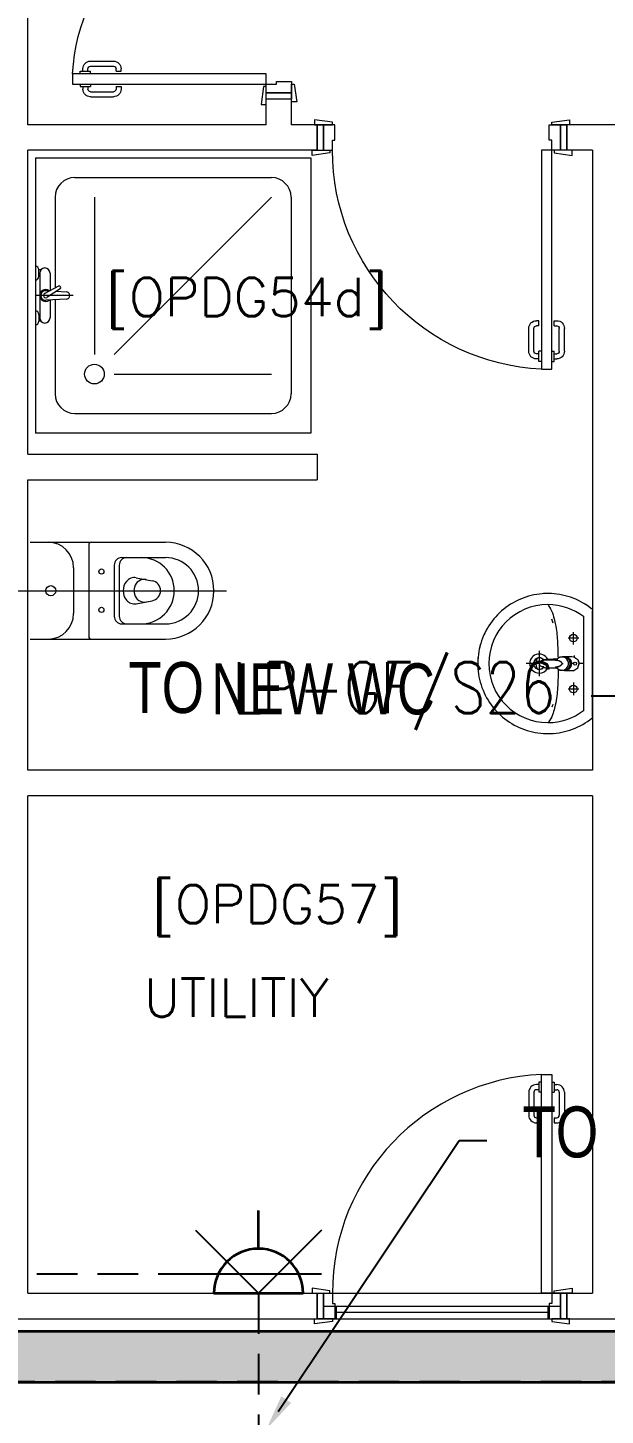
# Model space of a CAD drawing. Header units: inches. Extents: x -12418 to 57169, y -29325 to 19878.
# Drawn here: x 15618 to 17883, y -1326 to 4120 of the extents above; entities that cross this region are included whole.
import ezdxf
from ezdxf import colors
from ezdxf.entities.mleader import LeaderData, LeaderLine
from ezdxf.enums import TextEntityAlignment as Align
from ezdxf.math import Vec2, Vec3

# ---------------------------------------------------------------- set-up
doc = ezdxf.new("R2010")
doc.units = ezdxf.units.IN
doc.header["$LTSCALE"] = 25
doc.header["$MEASUREMENT"] = 0
doc.linetypes.add('DASHDOT', pattern=[25.4, 12.7, -6.35, 0, -6.35])
doc.linetypes.add('HIDDEN', pattern=[9.525, 6.35, -3.175])
doc.layers.get('0').update_dxf_attribs({"color": 8})
doc.layers.get('Defpoints').update_dxf_attribs({"color": 8})
for name, color, linetype, lineweight in [('00-Ground Floor$0$72_EGR_BASE_TEXT', 252, 'Continuous', 5), ('00-Ground Floor$0$Aluminum', 251, 'Continuous', 5), ('00-Ground Floor$0$LOADING', 253, 'Continuous', 5), ('00-Ground Floor$0$P-SANR-FIXT', 6, 'Continuous', 18), ('00-Ground Floor$0$P-SANR-FIXT-1', 6, 'Continuous', 13), ('00-Ground Floor$0$SANIT', 250, 'Continuous', 5), ('00-Ground Floor$0$Walls', 251, 'Continuous', 5), ('00-Ground Floor$0$Wooden Joinery', 251, 'Continuous', 5), ('E-LITE-CIRC @ 100', 6, 'Continuous', 25), ('E-LITE-CLNG-CNDT', 6, 'DASHDOT', 35), ('E-LITE-EXIT-NUMB', 6, 'Continuous', 25), ('E-POWR-FLOR-CNDT', 6, 'HIDDEN', 25), ('E-POWR-WALL @ 100', 4, 'Continuous', 35), ('T-CABL-TRAY', 251, 'Continuous', 35)]:
    doc.layers.add(name, color=color, linetype=linetype, lineweight=lineweight)
doc.styles.add('00-Ground Floor$0$SIMPLEX', font='SIMPLEX.shx', dxfattribs={"height": 150})
doc.styles.add('00-Ground Floor$0$X3G_ENTITY_2587F5', font='swisscl.ttf', dxfattribs={"height": 200})
doc.styles.add('DC_Simplex', font='SIMPLEX.shx', dxfattribs={"width": 0.7})

# ---------------------------------------------------------------- blocks, each defined once
blk = doc.blocks.new('00-Ground Floor$0$A$C72370EFE')
at = {"layer": '00-Ground Floor$0$Wooden Joinery'}
for p, q in [((-0.01, -0.04), (-0.02, -0.04)), ((-0.01, -0.03), (-0.01, -0.07)), ((0, -0.03), (-0.01, -0.03)), ((0.04, -0.03), (0.05, -0.03)), ((0.05, -0.03), (0.05, -0.07)), ((0.05, -0.04), (0.06, -0.04)), ((-0.05, -0.07), (-0.05, -0.16)), ((-0.03, -0.07), (-0.03, -0.16)), ((-0.01, -0.06), (-0.02, -0.06)), ((0, -0.07), (-0.01, -0.07)), ((0.04, -0.07), (0.05, -0.07)), ((0.05, -0.06), (0.06, -0.06)), ((0.07, -0.07), (0.07, -0.16)), ((0.09, -0.07), (0.09, -0.16)), ((-0.01, -0.17), (-0.02, -0.17)), ((-0.01, -0.19), (-0.02, -0.19)), ((-0.01, -0.17), (-0.01, -0.19)), ((0.05, -0.17), (0.06, -0.17)), ((0.05, -0.17), (0.05, -0.19)), ((0.05, -0.19), (0.06, -0.19))]:
    blk.add_line(p, q, dxfattribs=at)
for centre, radius, start, end in [((-0.02, -0.07), 0.03, 90, 180), ((0.06, -0.07), 0.03, 0, 90), ((-0.02, -0.07), 0.01, 90, 180), ((0.06, -0.07), 0.01, 0, 90), ((-0.02, -0.16), 0.03, 180, 270), ((-0.02, -0.16), 0.01, 180, 270), ((0.06, -0.16), 0.01, 270, 0), ((0.06, -0.16), 0.03, 270, 0)]:
    blk.add_arc(centre, radius, start, end, dxfattribs=at)
blk = doc.blocks.new('00-Ground Floor$0$A$C5DAD61B4')
at = {"layer": '00-Ground Floor$0$Wooden Joinery'}
for points in [[(80, 959.1), (80, 969.1), (10, 979.1), (10, 959.1)], [(940, 959.1), (940, 969.1), (1010, 979.1), (1010, 959.1)], [(70, 859.1), (70, 849.1), (0, 839.1), (0, 859.1)], [(120, 859.1), (120, 0), (80, 0), (80, 859.1)], [(950, 859.1), (950, 849.1), (1020, 839.1), (1020, 859.1)]]:
    blk.add_lwpolyline(points, close=True, dxfattribs=at)
for points in [[(45, 859.1), (45, 959.1), (20, 959.1), (20, 859.1), (45, 859.1)], [(45, 859.1), (80, 859.1), (80, 899.1), (90, 899.1), (90, 959.1), (45, 959.1), (45, 859.1)], [(975, 859.1), (940, 859.1), (940, 899.1), (930, 899.1), (930, 959.1), (975, 959.1), (975, 859.1)], [(975, 859.1), (975, 959.1), (1000, 959.1), (1000, 859.1), (975, 859.1)]]:
    blk.add_lwpolyline(points, dxfattribs=at)
blk.add_arc((80, 859.1), 860, 272.666, 0, dxfattribs=at)
at = {"layer": '00-Ground Floor$0$Wooden Joinery', "xscale": 999.9999999998854, "yscale": 999.9999999998854, "zscale": 999.9999999998854, "rotation": 180}
blk.add_blockref('00-Ground Floor$0$A$C72370EFE', (120, 0), dxfattribs=at)
blk = doc.blocks.new('00-Ground Floor$0$A$C5FCA3E6B')
at = {"layer": '00-Ground Floor$0$Wooden Joinery'}
for points in [[(80, 858.9), (80, 868.9), (10, 878.9), (10, 858.9)], [(840, 858.9), (840, 868.9), (910, 878.9), (910, 858.9)], [(70, 758.9), (70, 748.9), (0, 738.9), (0, 758.9)], [(120, 758.9), (120, 0), (80, 0), (80, 758.9)], [(850, 758.9), (850, 748.9), (920, 738.9), (920, 758.9)]]:
    blk.add_lwpolyline(points, close=True, dxfattribs=at)
for points in [[(45, 758.9), (45, 858.9), (20, 858.9), (20, 758.9), (45, 758.9)], [(45, 758.9), (80, 758.9), (80, 798.9), (90, 798.9), (90, 858.9), (45, 858.9), (45, 758.9)], [(875, 758.9), (840, 758.9), (840, 798.9), (830, 798.9), (830, 858.9), (875, 858.9), (875, 758.9)], [(875, 758.9), (875, 858.9), (900, 858.9), (900, 758.9), (875, 758.9)]]:
    blk.add_lwpolyline(points, dxfattribs=at)
blk.add_arc((80, 758.9), 760, 273.0171, 0, dxfattribs=at)
at = {"layer": '00-Ground Floor$0$Wooden Joinery', "xscale": 999.9999999998854, "yscale": 999.9999999998854, "zscale": 999.9999999998854, "rotation": 180}
blk.add_blockref('00-Ground Floor$0$A$C72370EFE', (120, 0), dxfattribs=at)
blk = doc.blocks.new('00-Ground Floor$0$A$C76ae8329')
at = {"layer": '00-Ground Floor$0$Aluminum'}
for p, q in [((202.1, 404.6), (1182.1, 404.6)), ((227.1, 404.6), (227.1, 304.6)), ((1157.1, 404.6), (1157.1, 304.6)), ((227.1, 354.6), (1157.1, 354.6)), ((277.1, 354.6), (277.1, 304.6)), ((1107.1, 329.6), (277.1, 329.6)), ((1107.1, 354.6), (1107.1, 304.6)), ((202.1, 304.6), (1182.1, 304.6))]:
    blk.add_line(p, q, dxfattribs=at)
at = {"layer": '00-Ground Floor$0$Walls'}
for p, q in [((202.1, 304.6), (202.1, 404.6)), ((202.1, 304.6), (202.1, 404.6)), ((202.1, 404.6), (202.1, 304.6)), ((1182.1, 304.6), (1182.1, 404.6)), ((1182.1, 304.6), (1182.1, 404.6)), ((1182.1, 404.6), (1182.1, 304.6))]:
    blk.add_line(p, q, dxfattribs=at)
blk = doc.blocks.new('00-Ground Floor$0$FP_138-161_A_00_GFL_-0_080_Einreichung_Grundrisse_100')
at = {"layer": '00-Ground Floor$0$P-SANR-FIXT'}
blk.add_line((-0.0044, -0.0019), (-0.0045, -0.0021), dxfattribs=at)
at = {"layer": '00-Ground Floor$0$P-SANR-FIXT', "flags": 128}
blk.add_lwpolyline([(-0.0057, -0.0037), (-0.0058, -0.0039), (-0.006, -0.004)], dxfattribs=at)
blk = doc.blocks.new('00-Ground Floor$0$FP_139-161_A_00_GFL_-0_080_Einreichung_Grundrisse_100')
at = {"layer": '00-Ground Floor$0$P-SANR-FIXT'}
blk.add_line((0.0045, -0.0022), (0.0044, -0.002), dxfattribs=at)
at = {"layer": '00-Ground Floor$0$P-SANR-FIXT', "flags": 128}
blk.add_lwpolyline([(0.006, -0.004), (0.0059, -0.0039), (0.0057, -0.0038)], dxfattribs=at)
blk = doc.blocks.new('00-Ground Floor$0$IS_Ceraplus_B8204_BIM_BG _1_ - B8204AA - CERAPLUS single lever basin mixer with pop-up waste-V137-161_A_00_GFL_-0_080_Einreichung_Grundrisse_100')
at = {"layer": '00-Ground Floor$0$P-SANR-FIXT-1'}
h = blk.add_hatch(dxfattribs=at)
h.set_pattern_fill('FP_26', color=256, style=0, pattern_type=2)
h.set_pattern_definition([(225, (0.009, 0), (0.010607, -0.010607), []), (315, (0.009, 0), (0.010607, 0.010607), [])])
h.paths.add_polyline_path([(0.0056, -0.002), (0.0058, -0.0024), (0.0058, -0.0021)])
h.paths.add_polyline_path([(0.007, -0.0039), (0.0088, -0.0045), (0.0084, -0.0043)])
at = {"layer": '00-Ground Floor$0$LOADING'}
for p, q in [((-0.028, 0), (-0.028, -0.0281)), ((-0.0274, -0.0337), (-0.0271, -0.0392)), ((-0.0262, -0.0282), (-0.0263, -0.0287)), ((-0.0137, -0.0512), (-0.0129, -0.0517)), ((0.0124, -0.052), (0.0133, -0.0515)), ((0.0185, -0.0618), (0.019, -0.0539)), ((0.019, -0.0539), (0.0188, -0.0561)), ((0.0263, -0.0287), (0.0262, -0.0282)), ((0.0262, -0.0293), (0.0263, -0.0287)), ((0.0271, -0.0392), (0.0274, -0.0337)), ((0.028, -0.0281), (0.028, 0)), ((0.014, -0.0647), (0.0133, -0.1077))]:
    blk.add_line(p, q, dxfattribs=at)
at = {"layer": '00-Ground Floor$0$LOADING', "flags": 128}
for points in [[(-0.0272, -0.0069), (-0.0266, 0.009), (-0.0165, 0.0236), (0, 0.0291)], [(0.0272, -0.0069), (0.0266, 0.009), (0.0165, 0.0236), (0, 0.0291)], [(-0.0271, -0.0393), (-0.027, -0.0403), (-0.0269, -0.0414), (-0.0267, -0.0424), (-0.0265, -0.0434), (-0.0262, -0.0444), (-0.0259, -0.0454), (-0.0255, -0.0464), (-0.0252, -0.0474), (-0.0247, -0.0484), (-0.0243, -0.0493), (-0.0238, -0.0502), (-0.0232, -0.0511), (-0.0226, -0.052), (-0.022, -0.0529), (-0.0214, -0.0537), (-0.0207, -0.0545), (-0.0199, -0.0553), (-0.0192, -0.0561), (-0.0184, -0.0568), (-0.0176, -0.0575), (-0.0173, -0.0577)], [(-0.0176, -0.0568), (-0.0224, -0.0513), (-0.0254, -0.0448), (-0.0264, -0.0376), (-0.0253, -0.0305), (-0.0222, -0.024), (-0.0172, -0.0186), (-0.0109, -0.0147), (-0.0037, -0.0127), (0.0037, -0.0127), (0.0109, -0.0147), (0.0172, -0.0186), (0.0222, -0.024), (0.0253, -0.0305), (0.0264, -0.0376), (0.0254, -0.0448), (0.0224, -0.0513), (0.0176, -0.0568)], [(-0.019, -0.0539), (-0.0185, -0.0615), (-0.0185, -0.0618)], [(0.0173, -0.0577), (0.0181, -0.057), (0.0189, -0.0563), (0.0197, -0.0556), (0.0204, -0.0548), (0.0211, -0.054), (0.0218, -0.0532), (0.0224, -0.0523), (0.023, -0.0514), (0.0236, -0.0505), (0.0241, -0.0496), (0.0246, -0.0487), (0.025, -0.0477), (0.0254, -0.0467), (0.0258, -0.0458), (0.0261, -0.0448), (0.0264, -0.0437), (0.0266, -0.0427), (0.0268, -0.0417), (0.027, -0.0407), (0.0271, -0.0396), (0.0271, -0.0393)], [(-0.0181, -0.0728), (-0.0177, -0.083), (-0.0172, -0.0938)], [(-0.0162, -0.0579), (-0.0156, -0.058), (-0.0151, -0.0581), (-0.0146, -0.0583), (-0.0142, -0.0586), (-0.0139, -0.0588), (-0.0138, -0.0591)], [(-0.0138, -0.0591), (-0.0139, -0.0612), (-0.014, -0.0633)], [(0.0138, -0.0591), (0.0139, -0.0588), (0.0142, -0.0586), (0.0146, -0.0583), (0.0151, -0.0581), (0.0156, -0.058), (0.0162, -0.0579)], [(0.014, -0.0633), (0.0139, -0.0612), (0.0138, -0.0591)], [(0.0171, -0.0578), (0.0174, -0.0575), (0.0176, -0.0568)], [(0.0172, -0.0938), (0.0177, -0.083), (0.0181, -0.0728)], [(0.0184, -0.0651), (0.0184, -0.0652), (0.0184, -0.0652), (0.0184, -0.0652), (0.0184, -0.0654), (0.0184, -0.0655)], [(-0.0129, -0.1142), (-0.0124, -0.1161), (-0.0118, -0.1179), (-0.0109, -0.1197), (-0.0098, -0.1214), (-0.0084, -0.123), (-0.0067, -0.1244), (-0.0047, -0.1255), (-0.0025, -0.1263), (0, -0.1266)], [(0, -0.1266), (0.0025, -0.1263), (0.0047, -0.1255), (0.0067, -0.1244), (0.0084, -0.123), (0.0098, -0.1214), (0.0109, -0.1197), (0.0118, -0.1179), (0.0124, -0.1161), (0.0129, -0.1142)]]:
    blk.add_lwpolyline(points, dxfattribs=at)
at = {"layer": '00-Ground Floor$0$LOADING'}
for centre, radius, start, end in [((0, 0.0135), 0.00603, 0, 180), ((0, 0.0135), 0.00603, 180, 0), ((-0.009, 0), 0.005, 300, 315), ((0.009, 0), 0.005, 225, 240)]:
    blk.add_arc(centre, radius, start, end, dxfattribs=at)
for centre, major_axis, start_param, end_param in [((0, -0.0281), (-0.028, 0), 4.712389, 6.47291), ((0, -0.0321), (0.0275, 0), 3.141823, 3.202701), ((0, -0.0321), (0.0275, 0), 3.239313, 3.439417), ((0, -0.0281), (0.028, 0), 3.371221, 3.483334), ((0, -0.0287), (0.0267, 0), 1.570796, 3.036556), ((0, -0.0287), (0.0263, 0), 2.625648, 2.791756), ((0, -0.0287), (-0.0263, 0), 4.712389, 5.759587), ((0, -0.0312), (0.0248, 0), 4.111947, 4.191073), ((0, -0.0281), (0.028, 0), 4.202431, 4.259552), ((0, -0.0287), (0.0263, 0), 4.169225, 4.2325), ((0, -0.0281), (0.028, 0), 6.093357, 7.853982), ((0, -0.0287), (0.0267, 0), 0.105099, 1.570796), ((0, -0.0287), (0.0262, 0), 0.523599, 1.570796), ((0, -0.0281), (0.028, 0), 5.172057, 5.222265), ((0, -0.0287), (0.0262, 0), 0.349919, 0.515945), ((0, -0.0287), (0.0267, 0), 6.059374, 6.108652), ((0, -0.0321), (0.0275, 0), 5.985527, 6.185455), ((0, -0.0281), (0.028, 0), 5.94107, 6.05344), ((0, -0.0321), (0.0275, 0), 6.222066, 6.282955)]:
    blk.add_ellipse(centre, major_axis=major_axis, ratio=0.961262, start_param=start_param, end_param=end_param, dxfattribs=at)
for points, knots in [([(-0.0215, -0.0162), (-0.0216, -0.0163), (-0.0219, -0.0167), (-0.0227, -0.0177), (-0.0238, -0.0192), (-0.0249, -0.0211), (-0.0258, -0.0231), (-0.0266, -0.0253), (-0.0273, -0.0282), (-0.0275, -0.0305), (-0.0275, -0.0321)], [0.7859035, 0.7859035, 0.7859035, 0.7859035, 0.7916667, 0.8055556, 0.8333333, 0.8611111, 0.8888889, 0.9166667, 0.9444444, 1, 1, 1, 1]), ([(0.021, -0.0157), (0.0208, -0.0154), (0.0203, -0.0149), (0.0192, -0.0139), (0.0177, -0.0127), (0.0161, -0.0117), (0.0148, -0.0109), (0.0138, -0.0104), (0.0127, -0.0099), (0.0113, -0.0093), (0.0087, -0.0084), (0.0048, -0.0075), (0, -0.0071), (-0.0048, -0.0075), (-0.0087, -0.0084), (-0.0113, -0.0093), (-0.0127, -0.0099), (-0.0138, -0.0104), (-0.0148, -0.0109), (-0.0161, -0.0117), (-0.0177, -0.0127), (-0.0191, -0.0139), (-0.0202, -0.0149), (-0.0208, -0.0154), (-0.021, -0.0157)], [0.2222222, 0.2222222, 0.2222222, 0.2222222, 0.2361111, 0.25, 0.2777778, 0.3055556, 0.3194444, 0.3333333, 0.3472222, 0.3611111, 0.3888889, 0.4444444, 0.5, 0.5555556, 0.6111111, 0.6388889, 0.6527778, 0.6666667, 0.6805556, 0.6944444, 0.7222222, 0.75, 0.7638889, 0.7777778, 0.7777778, 0.7777778, 0.7777778]), ([(-0.0188, -0.0538), (-0.0188, -0.0547), (-0.0186, -0.0582), (-0.0185, -0.0619), (-0.0184, -0.0646)], [0.6724021, 0.6724021, 0.6724021, 0.6724021, 0.75, 1, 1, 1, 1]), ([(0, -0.0378), (-0.0005, -0.038), (-0.0012, -0.0384), (-0.0021, -0.0389), (-0.0028, -0.0393), (-0.0035, -0.0397), (-0.0042, -0.04), (-0.0049, -0.0405), (-0.0055, -0.0409), (-0.0061, -0.0414), (-0.0067, -0.0419), (-0.0072, -0.0424), (-0.0078, -0.0429), (-0.0083, -0.0435), (-0.0088, -0.0441), (-0.0092, -0.0446), (-0.0096, -0.0452), (-0.01, -0.0459), (-0.0103, -0.0466), (-0.0105, -0.0472), (-0.0107, -0.0477), (-0.0108, -0.0481), (-0.0109, -0.0484), (-0.0111, -0.0489), (-0.0114, -0.0497), (-0.0118, -0.0509), (-0.0122, -0.0521), (-0.0124, -0.053), (-0.0126, -0.0537), (-0.0128, -0.0544), (-0.0129, -0.0552), (-0.0131, -0.0559), (-0.0132, -0.0566), (-0.0134, -0.0572), (-0.0136, -0.0581), (-0.0137, -0.0587), (-0.0138, -0.0591)], [0, 0, 0, 0, 0.055556, 0.083333, 0.111111, 0.138889, 0.166667, 0.194444, 0.222222, 0.25, 0.277778, 0.305556, 0.333333, 0.361111, 0.388889, 0.416667, 0.444444, 0.472222, 0.5, 0.527778, 0.541667, 0.555556, 0.569444, 0.583333, 0.611111, 0.666667, 0.722222, 0.75, 0.777778, 0.805556, 0.833333, 0.861111, 0.888889, 0.916667, 0.944444, 1, 1, 1, 1]), ([(0, -0.0357), (-0.0006, -0.0357), (-0.0013, -0.0357), (-0.002, -0.0357), (-0.0022, -0.0357)], [0, 0, 0, 0, 0.1, 0.1298359, 0.1298359, 0.1298359, 0.1298359]), ([(0.0022, -0.0357), (0.002, -0.0357), (0.0013, -0.0357), (0.0006, -0.0357), (0, -0.0357)], [0.8701578, 0.8701578, 0.8701578, 0.8701578, 0.9, 1, 1, 1, 1]), ([(0.0138, -0.0591), (0.0137, -0.0587), (0.0136, -0.0581), (0.0134, -0.0572), (0.0132, -0.0566), (0.0131, -0.0559), (0.0129, -0.0552), (0.0128, -0.0544), (0.0126, -0.0537), (0.0124, -0.053), (0.0122, -0.0521), (0.0118, -0.0509), (0.0114, -0.0497), (0.0111, -0.0489), (0.0109, -0.0484), (0.0108, -0.0481), (0.0107, -0.0477), (0.0105, -0.0472), (0.0103, -0.0466), (0.01, -0.0459), (0.0096, -0.0452), (0.0092, -0.0446), (0.0088, -0.0441), (0.0083, -0.0435), (0.0078, -0.0429), (0.0072, -0.0424), (0.0067, -0.0419), (0.0061, -0.0414), (0.0055, -0.0409), (0.0049, -0.0405), (0.0042, -0.04), (0.0035, -0.0397), (0.0028, -0.0393), (0.0021, -0.0389), (0.0012, -0.0384), (0.0005, -0.038), (0, -0.0378)], [0, 0, 0, 0, 0.055556, 0.083333, 0.111111, 0.138889, 0.166667, 0.194444, 0.222222, 0.25, 0.277778, 0.333333, 0.388889, 0.416667, 0.430556, 0.444444, 0.458333, 0.472222, 0.5, 0.527778, 0.555556, 0.583333, 0.611111, 0.638889, 0.666667, 0.694444, 0.722222, 0.75, 0.777778, 0.805556, 0.833333, 0.861111, 0.888889, 0.916667, 0.944444, 1, 1, 1, 1]), ([(0.0184, -0.0646), (0.0185, -0.0619), (0.0186, -0.0582), (0.0188, -0.0547), (0.0188, -0.0538)], [0, 0, 0, 0, 0.25, 0.3275586, 0.3275586, 0.3275586, 0.3275586]), ([(0.0275, -0.0321), (0.0275, -0.0305), (0.0273, -0.0282), (0.0266, -0.0253), (0.0258, -0.0231), (0.0249, -0.0211), (0.0238, -0.0192), (0.0227, -0.0177), (0.0219, -0.0167), (0.0216, -0.0163), (0.0215, -0.0162)], [0, 0, 0, 0, 0.0555556, 0.0833333, 0.1111111, 0.1388889, 0.1666667, 0.1944444, 0.2083333, 0.2142181, 0.2142181, 0.2142181, 0.2142181]), ([(-0.0162, -0.0579), (-0.0162, -0.0578), (-0.0163, -0.0578), (-0.0165, -0.0577), (-0.0166, -0.0575), (-0.0167, -0.0574), (-0.0169, -0.0573), (-0.017, -0.0572), (-0.0172, -0.0571), (-0.0173, -0.057), (-0.0175, -0.0569), (-0.0176, -0.0568)], [0, 0, 0, 0, 0.1, 0.2, 0.3, 0.4, 0.5, 0.6, 0.7, 0.8, 1, 1, 1, 1]), ([(-0.0148, -0.0587), (-0.015, -0.0586), (-0.0159, -0.0583), (-0.0167, -0.058), (-0.0172, -0.0578)], [0.8, 0.8, 0.8, 0.8, 0.85, 1, 1, 1, 1]), ([(-0.0131, -0.1116), (-0.0132, -0.1115), (-0.0135, -0.1109), (-0.0141, -0.1099), (-0.0147, -0.1086), (-0.0153, -0.1072), (-0.0159, -0.1053), (-0.0167, -0.1021), (-0.0171, -0.0992), (-0.0171, -0.0973)], [0.4856715, 0.4856715, 0.4856715, 0.4856715, 0.5, 0.55, 0.6, 0.65, 0.7, 0.8, 1, 1, 1, 1]), ([(0.0131, -0.1116), (0.0133, -0.1113), (0.0137, -0.1106), (0.0142, -0.1096), (0.0147, -0.1084), (0.0153, -0.1072), (0.0159, -0.1053), (0.0167, -0.1021), (0.0171, -0.0992), (0.0171, -0.0973)], [-0.5143371, -0.5143371, -0.5143371, -0.5143371, -0.475, -0.4375, -0.4, -0.35, -0.3, -0.2, 0, 0, 0, 0]), ([(0.0141, -0.0613), (0.0141, -0.0611), (0.0143, -0.0608), (0.0145, -0.0604), (0.0148, -0.06), (0.0151, -0.0596), (0.0153, -0.0594), (0.0155, -0.0592), (0.0156, -0.059), (0.0158, -0.0588), (0.016, -0.0587), (0.0163, -0.0585), (0.0165, -0.0583), (0.0166, -0.0582)], [0.3333333, 0.3333333, 0.3333333, 0.3333333, 0.4166667, 0.5, 0.5833333, 0.6666667, 0.7083333, 0.75, 0.7916667, 0.8333333, 0.875, 0.9166667, 1, 1, 1, 1]), ([(0.0176, -0.0568), (0.0175, -0.0569), (0.0173, -0.057), (0.0172, -0.0571), (0.017, -0.0572), (0.0169, -0.0573), (0.0167, -0.0574), (0.0166, -0.0575), (0.0165, -0.0577), (0.0163, -0.0578), (0.0162, -0.0578), (0.0162, -0.0579)], [0, 0, 0, 0, 0.2, 0.3, 0.4, 0.5, 0.6, 0.7, 0.8, 0.9, 1, 1, 1, 1]), ([(-0.0132, -0.1091), (-0.0132, -0.1096), (-0.0132, -0.1103), (-0.0132, -0.1111), (-0.0132, -0.1115), (-0.0132, -0.1118), (-0.0131, -0.1122), (-0.0131, -0.1125), (-0.0131, -0.1128), (-0.0131, -0.1131), (-0.013, -0.1134), (-0.013, -0.1138), (-0.0129, -0.1141), (-0.0129, -0.1142)], [0.2, 0.2, 0.2, 0.2, 0.4, 0.5, 0.55, 0.6, 0.65, 0.7, 0.75, 0.8, 0.85, 0.9, 1, 1, 1, 1]), ([(0.0129, -0.1142), (0.0129, -0.1141), (0.013, -0.1138), (0.013, -0.1134), (0.0131, -0.1131), (0.0131, -0.1128), (0.0131, -0.1125), (0.0131, -0.1122), (0.0132, -0.1118), (0.0132, -0.1115), (0.0132, -0.1111), (0.0132, -0.1103), (0.0132, -0.1096), (0.0132, -0.1091)], [0, 0, 0, 0, 0.1, 0.15, 0.2, 0.25, 0.3, 0.35, 0.4, 0.45, 0.5, 0.6, 0.8, 0.8, 0.8, 0.8])]:
    blk.add_open_spline(points, degree=3, knots=knots, dxfattribs=at)
for points in [[(-0.0184, -0.0646), (-0.0183, -0.0659), (-0.0182, -0.0684), (-0.0181, -0.0709), (-0.0181, -0.0721)], [(-0.0172, -0.0578), (-0.0171, -0.0578), (-0.0169, -0.058), (-0.0167, -0.0581), (-0.0166, -0.0582)], [(-0.0172, -0.0938), (-0.0172, -0.0944), (-0.0172, -0.0956), (-0.0171, -0.0967), (-0.0171, -0.0973)], [(-0.0162, -0.0579), (-0.0162, -0.0579), (-0.0164, -0.0581), (-0.0165, -0.0582), (-0.0166, -0.0583), (-0.0166, -0.0582), (-0.0166, -0.0582)], [(-0.0166, -0.0582), (-0.0163, -0.0585), (-0.0156, -0.059), (-0.0148, -0.0599), (-0.0142, -0.0609), (-0.0139, -0.0617), (-0.0138, -0.0621)], [(-0.014, -0.0633), (-0.014, -0.0633), (-0.014, -0.0633), (-0.014, -0.0633)], [(-0.014, -0.0646), (-0.014, -0.0644), (-0.014, -0.064), (-0.014, -0.0635), (-0.014, -0.0633)], [(0.014, -0.0633), (0.014, -0.0633), (0.014, -0.0633), (0.014, -0.0633)], [(0.014, -0.0633), (0.014, -0.0635), (0.014, -0.064), (0.014, -0.0644), (0.014, -0.0647)], [(0.0172, -0.0578), (0.0168, -0.0579), (0.0158, -0.0583), (0.0147, -0.0587), (0.0141, -0.059)], [(0.0166, -0.0582), (0.0166, -0.0582), (0.0166, -0.0583), (0.0165, -0.0582), (0.0164, -0.0581), (0.0162, -0.0579), (0.0162, -0.0579)], [(0.0166, -0.0582), (0.0167, -0.0582), (0.0168, -0.0581), (0.0169, -0.058), (0.0169, -0.058)], [(0.0169, -0.058), (0.017, -0.0579), (0.0171, -0.0579), (0.0171, -0.0578)], [(0.0171, -0.0973), (0.0171, -0.0967), (0.0172, -0.0956), (0.0172, -0.0944), (0.0172, -0.0938)], [(0.0181, -0.0721), (0.0181, -0.0709), (0.0182, -0.0684), (0.0183, -0.0659), (0.0184, -0.0646)]]:
    blk.add_open_spline(points, degree=3, dxfattribs=at)
for name in ['00-Ground Floor$0$FP_138-161_A_00_GFL_-0_080_Einreichung_Grundrisse_100', '00-Ground Floor$0$FP_139-161_A_00_GFL_-0_080_Einreichung_Grundrisse_100']:
    blk.add_blockref(name, (0, 0), dxfattribs=at)
blk = doc.blocks.new('00-Ground Floor')
at = {"layer": '00-Ground Floor$0$LOADING'}
for p, q in [((17671.7, 1800.6, 0), (17677.2, 1784.1, 0)), ((17797.8, 1809.9, 0), (17797.8, 1438.8, 0)), ((17832.9, 1416.9, 0), (17832.9, 1831.8, 0)), ((17757.9, 1698.7, 0), (17757.9, 1747.7, 0)), ((17779.9, 1724.3, 0), (17738.2, 1724.3, 0)), ((17624, 1674.3, 0), (17624, 1574.3, 0)), ((17762.9, 1650.2, 0), (17762.9, 1655.8, 0)), ((17624.7, 1624.3, 0), (17573.1, 1624.3, 0)), ((17750.1, 1624.3, 0), (17747.9, 1624.3, 0)), ((17758.9, 1624.3, 0), (17753.4, 1624.3, 0)), ((17762.9, 1598.3, 0), (17762.9, 1599.5, 0)), ((17773.5, 1624.3, 0), (17770.7, 1624.3, 0)), ((17797.8, 1624.3, 0), (17780.3, 1624.3, 0)), ((17757.9, 1549.9, 0), (17757.9, 1500.9, 0)), ((17779.9, 1524.3, 0), (17738.2, 1524.3, 0)), ((17677, 1463.9, 0), (17673.6, 1453.6, 0))]:
    blk.add_line(p, q, dxfattribs=at)
at = {"layer": '00-Ground Floor$0$LOADING', "elevation": 0, "flags": 128}
for points in [[(17657.9, 1899.3), (17646.9, 1899.1), (17636, 1898.4), (17625, 1897.3), (17614.1, 1895.8), (17603.3, 1893.8), (17592.6, 1891.4), (17581.9, 1888.6), (17571.4, 1885.4), (17561.1, 1881.7), (17550.8, 1877.6), (17540.8, 1873.1), (17530.9, 1868.2), (17521.3, 1863), (17511.9, 1857.3), (17502.7, 1851.3), (17493.7, 1844.9), (17485, 1838.1), (17476.6, 1831.1), (17468.5, 1823.6), (17460.7, 1815.9), (17453.2, 1807.9), (17446, 1799.5), (17439.1, 1790.9), (17432.7, 1782), (17426.5, 1772.9), (17420.8, 1763.5), (17415.4, 1753.9), (17410.4, 1744.1), (17405.8, 1734.1), (17401.6, 1724), (17397.8, 1713.6), (17394.5, 1703.2), (17391.5, 1692.6), (17389, 1681.9), (17386.9, 1671.1), (17385.3, 1660.2), (17384.1, 1649.2), (17383.3, 1638.3), (17382.9, 1627.3), (17383, 1616.3), (17383.6, 1605.3), (17384.6, 1594.3), (17386, 1583.4), (17387.8, 1572.6), (17390.1, 1561.8), (17392.8, 1551.2), (17396, 1540.6), (17399.5, 1530.2), (17403.5, 1520), (17407.9, 1509.9), (17412.6, 1500), (17417.8, 1490.3), (17423.4, 1480.8), (17429.3, 1471.5), (17435.6, 1462.5), (17442.2, 1453.7), (17449.2, 1445.2), (17456.6, 1437), (17464.2, 1429.1), (17472.2, 1421.5), (17480.4, 1414.3), (17489, 1407.3), (17497.8, 1400.8), (17506.9, 1394.5), (17516.2, 1388.7), (17525.7, 1383.2), (17535.5, 1378.1), (17545.4, 1373.4), (17555.5, 1369.1), (17565.8, 1365.2), (17576.2, 1361.7), (17586.8, 1358.7), (17597.5, 1356), (17608.3, 1353.8), (17619.1, 1352.1), (17630, 1350.7), (17641, 1349.8), (17652, 1349.4), (17657.9, 1349.3)], [(17832.9, 1836.4), (17824.3, 1843.3), (17815.4, 1849.8), (17806.3, 1855.9), (17796.9, 1861.6), (17787.3, 1867), (17777.5, 1872), (17767.5, 1876.5), (17757.3, 1880.7), (17747, 1884.5), (17736.5, 1887.8), (17725.9, 1890.8), (17715.2, 1893.3), (17704.4, 1895.4), (17693.5, 1897), (17682.6, 1898.2), (17671.6, 1899), (17660.6, 1899.3), (17657.9, 1899.3)], [(17657.9, 1349.3), (17668.9, 1349.5), (17679.9, 1350.2), (17690.8, 1351.3), (17701.7, 1352.8), (17712.6, 1354.8), (17723.3, 1357.2), (17733.9, 1360), (17744.4, 1363.3), (17754.8, 1366.9), (17765, 1371), (17775.1, 1375.5), (17784.9, 1380.4), (17794.6, 1385.7), (17804, 1391.3), (17813.2, 1397.3), (17822.2, 1403.7), (17830.8, 1410.5), (17832.9, 1412.2)]]:
    blk.add_lwpolyline(points, dxfattribs=at)
at = {"layer": '00-Ground Floor$0$LOADING'}
for centre in [(17757.9, 1724.3, 0), (17757.9, 1524.3, 0)]:
    blk.add_circle(centre, 15, dxfattribs=at)
for centre, radius, start, end in [((17657.9, 1624.3, 0), 231.5, 90, 270), ((17657.9, 1624.3, 0), 275, 90, 93.6225), ((17657.9, 1624.3, 0), 231.5, 52.8209, 90), ((17657.9, 1624.3, 0), 275, 55.9324, 60.3591), ((17657.9, 1624.3, 0), 275, 150, 155.6589), ((17657.9, 1624.3, 0), 275, 162, 167.5535), ((17657.9, 1624.3, 0), 275, 174, 186), ((17624, 1624.3, 0), 37.5, 27.1305, 270), ((17624, 1624.3, 0), 22.5, 39.5025, 270), ((17657.9, 1624.3, 0), 47, 153.4433, 206.5567), ((17624, 1624.3, 0), 22.5, 107.0466, 111.508), ((17624, 1624.3, 0), 22.5, 90, 103.3417), ((17624, 1624.3, 0), 22.5, 66.725, 72.0134), ((17624, 1624.3, 0), 22.5, 48.0808, 53.3939), ((17762.9, 1624.3, 0), 17.5, 324.0899, 35.9101), ((17624, 1624.3, 0), 22.5, 248.492, 252.9534), ((17624, 1624.3, 0), 22.5, 256.6583, 270), ((17624, 1624.3, 0), 22.5, 270, 321.4286), ((17624, 1624.3, 0), 37.5, 270, 331.4146), ((17624, 1624.3, 0), 22.5, 287.9887, 293.276), ((17624, 1624.3, 0), 22.5, 306.616, 311.9265), ((17762.9, 1624.3, 0), 17.5, 161.9463, 168.2346), ((17762.9, 1624.3, 0), 17.5, 338.869, 353.8798), ((17657.9, 1624.3, 0), 275, 192.9241, 198), ((17657.9, 1624.3, 0), 275, 217.6689, 222), ((17657.9, 1624.3, 0), 231.5, 270, 307.1791)]:
    blk.add_arc(centre, radius, start, end, dxfattribs=at)
for points, knots in [([(17658.8, 1853.7, 0), (17673.9, 1834.6, 0), (17691.8, 1767.4, 0), (17694.2, 1732.7, 0), (17697.2, 1674, 0), (17697.8, 1644.9, 0)], [0.0392191, 0.0392191, 0.0392191, 0.0392191, 0.1715289, 0.4228457, 0.6475389, 0.6475389, 0.6475389, 0.6475389]), ([(17641.6, 1638.4, 0), (17639.8, 1640.6, 0), (17634.6, 1645, 0), (17627.9, 1646.8, 0), (17624, 1646.8, 0)], [0.7144203, 0.7144203, 0.7144203, 0.7144203, 0.8333333, 1, 1, 1, 1]), ([(17624, 1601.8, 0), (17626.6, 1601.8, 0), (17631.9, 1602.7, 0), (17637.8, 1606.1, 0), (17640.6, 1609.1, 0), (17641.6, 1610.3, 0)], [0, 0, 0, 0, 0.1111111, 0.2222222, 0.285568, 0.285568, 0.285568, 0.285568]), ([(17698.2, 1603.4, 0), (17698.1, 1573.1, 0), (17695.8, 1513, 0), (17690.7, 1472.9, 0), (17674.4, 1412.8, 0), (17660, 1395.1, 0)], [0.7533082, 0.7533082, 0.7533082, 0.7533082, 0.9865548, 1.235629, 1.3638988, 1.3638988, 1.3638988, 1.3638988]), ([(17780, 1628, 0), (17779.8, 1628.9, 0), (17779.3, 1630.7, 0), (17778.4, 1632.5, 0), (17777.9, 1633.4, 0)], [0.5653198, 0.5653198, 0.5653198, 0.5653198, 0.6111111, 0.6666667, 0.6666667, 0.6666667, 0.6666667]), ([(17777.9, 1615.3, 0), (17778.2, 1615.7, 0), (17778.7, 1616.6, 0), (17779.4, 1618.4, 0), (17779.8, 1619.7, 0), (17780, 1620.6, 0)], [0.3333333, 0.3333333, 0.3333333, 0.3333333, 0.3611111, 0.3888889, 0.4346482, 0.4346482, 0.4346482, 0.4346482])]:
    blk.add_open_spline(points, degree=3, knots=knots, dxfattribs=at)
for points in [[(17797.8, 1809.5, 0), (17797.8, 1809.6, 0), (17797.8, 1809.7, 0), (17797.8, 1809.9, 0)], [(17624, 1646.8, 0), (17622.6, 1646.8, 0), (17619.9, 1646.6, 0), (17617.2, 1645.8, 0), (17615.9, 1645.3, 0)], [(17615.9, 1603.3, 0), (17617.2, 1602.8, 0), (17619.9, 1602.1, 0), (17622.6, 1601.8, 0), (17624, 1601.8, 0)], [(17780.4, 1625.2, 0), (17780.4, 1625.6, 0), (17780.3, 1626.1, 0), (17780.3, 1626.5, 0)], [(17780.3, 1622.1, 0), (17780.3, 1622.6, 0), (17780.4, 1623, 0), (17780.4, 1623.5, 0)], [(17797.8, 1438.8, 0), (17797.8, 1438.9, 0), (17797.8, 1439, 0), (17797.8, 1439.1, 0)]]:
    blk.add_open_spline(points, degree=3, dxfattribs=at)
at = {"layer": '00-Ground Floor$0$SANIT'}
for p, q in [((15647.9, 3609.1, 0), (15647.9, 2529.1, 0)), ((15647.9, 3609.1, 0), (16727.9, 3609.1, 0)), ((16727.9, 3609.1, 0), (16727.9, 2529.1, 0)), ((15802.2, 3532, 0), (16573.6, 3532, 0)), ((15725.1, 3454.8, 0), (15725.1, 3099, 0)), ((15879.4, 3454.8, 0), (15879.4, 2837.7, 0)), ((15956.5, 2837.7, 0), (16573.6, 3454.8, 0)), ((16650.8, 3454.8, 0), (16650.8, 2683.4, 0)), ((15661.4, 3143.4, 0), (15661.4, 3170.4, 0)), ((15670, 3170.4, 0), (15661.4, 3170.4, 0)), ((15664.8, 3143.4, 0), (15661.4, 3143.4, 0)), ((15664.8, 3156.9, 0), (15664.8, 2981.4, 0)), ((15738, 3105.9, 0), (15684.5, 3077.4, 0)), ((15705.3, 3156.9, 0), (15705.3, 3088.4, 0)), ((15796.4, 3069.1, 0), (15647.9, 3069.1, 0)), ((15702.9, 3087.2, 0), (15690.6, 3087.9, 0)), ((15768.8, 3055, 0), (15690.6, 3050.4, 0)), ((15744.5, 3095.1, 0), (15693.1, 3061.3, 0)), ((15705.3, 3051.2, 0), (15705.3, 2981.4, 0)), ((15725.1, 3052.4, 0), (15725.1, 2683.4, 0)), ((15730, 3085.6, 0), (15768.8, 3083.3, 0)), ((15661.4, 2994.9, 0), (15661.4, 2967.9, 0)), ((15664.8, 2994.9, 0), (15661.4, 2994.9, 0)), ((15670, 2967.9, 0), (15661.4, 2967.9, 0)), ((15956.5, 2760.6, 0), (16573.6, 2760.6, 0)), ((15802.2, 2606.3, 0), (16573.6, 2606.3, 0)), ((16727.9, 2529.1, 0), (15647.9, 2529.1, 0)), ((15627.9, 2100.3, 0), (16157.9, 2100.3, 0)), ((15856.9, 2090.3, 0), (15856.9, 1730.3, 0)), ((15986.9, 2040.3, 0), (16157.9, 2040.3, 0)), ((15797.9, 2000.3, 0), (15797.9, 1820.3, 0)), ((15956.9, 2010.3, 0), (15956.9, 1810.3, 0)), ((15976.9, 2010.3, 0), (15976.9, 1810.3, 0)), ((16043.5, 1961.3, 0), (16106, 1949.6, 0)), ((15567.9, 1910.3, 0), (16397.9, 1910.3, 0)), ((16043.5, 1859.3, 0), (16106, 1871, 0)), ((15986.9, 1780.3, 0), (16157.9, 1780.3, 0)), ((15627.9, 1720.3, 0), (16157.9, 1720.3, 0))]:
    blk.add_line(p, q, dxfattribs=at)
for centre, radius in [((15879.4, 2760.6, 0), 38.6), ((15906.9, 1985.6, 0), 10), ((15707.9, 1910.3, 0), 20), ((15906.9, 1835.1, 0), 10)]:
    blk.add_circle(centre, radius, dxfattribs=at)
for centre, radius, start, end in [((15802.2, 3454.8, 0), 77.1, 90, 180), ((16573.6, 3454.8, 0), 77.1, 0, 90), ((15647.9, 3170.4, 0), 13.5, 0, 90), ((15685.1, 3156.9, 0), 20.3, 0, 180), ((15647.9, 3143.4, 0), 13.5, 270, 0), ((15741.3, 3100.5, 0), 6.3, 300.6852, 120.6852), ((15688.4, 3069.1, 0), 23.6, 50.7474, 310.368), ((15688.4, 3069.1, 0), 18.9, 83.2671, 276.7329), ((15688.4, 3069.1, 0), 9.13, 115.4127, 305.9577), ((15768.8, 3069.1, 0), 14.2, 270, 90), ((15647.9, 2994.9, 0), 13.5, 0, 90), ((15647.9, 2967.9, 0), 13.5, 270, 0), ((15685.1, 2981.4, 0), 20.3, 180, 0), ((15802.2, 2683.4, 0), 77.1, 180, 270), ((16573.6, 2683.4, 0), 77.1, 270, 0), ((15697.9, 2000.3, 0), 100, 0, 90), ((15866.9, 2090.3, 0), 10, 90, 180), ((16157.9, 1910.3, 0), 190, 270, 90), ((15986.9, 2010.3, 0), 30, 90, 180), ((16006.9, 2010.3, 0), 30, 90, 180), ((16062.6, 1910.3, 0), 130, 270, 90), ((16157.9, 1910.3, 0), 130, 270, 90), ((16036.1, 1922, 0), 40, 79.4289, 141.525), ((16050.8, 1910.3, 0), 58.8, 141.525, 218.475), ((16093.3, 1910.3, 0), 58.8, 166.4176, 193.5824), ((16075.1, 1914.7, 0), 40, 79.4289, 166.4176), ((16098.7, 1910.3, 0), 40, 280.5711, 79.4289), ((16036.1, 1898.6, 0), 40, 218.475, 280.5711), ((16075.1, 1905.9, 0), 40, 193.5824, 280.5711), ((15697.9, 1820.3, 0), 100, 270, 0), ((15986.9, 1810.3, 0), 30, 180, 270), ((16006.9, 1810.3, 0), 30, 180, 270), ((15866.9, 1730.3, 0), 10, 180, 270)]:
    blk.add_arc(centre, radius, start, end, dxfattribs=at)
at = {"layer": '00-Ground Floor$0$Walls'}
for p, q in [((15617.9, 3739.1, 0), (15617.9, 6039.1, 0)), ((16652.9, 3839.1, 0), (16552.9, 3839.1, 0)), ((16552.9, 3739.1, 0), (16552.9, 3839.1, 0)), ((16652.9, 3739.1, 0), (16652.9, 3839.1, 0)), ((16552.9, 3739.1, 0), (15617.9, 3739.1, 0)), ((16752.9, 3739.1, 0), (16652.9, 3739.1, 0)), ((16752.9, 3639.1, 0), (16752.9, 3739.1, 0)), ((19067.9, 3739.1, 0), (17732.9, 3739.1, 0)), ((17732.9, 3639.1, 0), (17732.9, 3739.1, 0)), ((15617.9, 2445.7, 0), (15617.9, 3639.1, 0)), ((16752.9, 3639.1, 0), (15617.9, 3639.1, 0)), ((17832.9, 3639.1, 0), (17732.9, 3639.1, 0)), ((17832.9, 3639.1, 0), (17732.9, 3639.1, 0)), ((17832.9, 3639.1, 0), (17832.9, 1205.7, 0)), ((17832.9, 3639.1, 0), (17832.9, 1205.7, 0)), ((15617.9, 2445.7, 0), (16752.9, 2445.7, 0)), ((16752.9, 2445.7, 0), (16752.9, 2345.7, 0)), ((15617.9, 1205.7, 0), (15617.9, 2345.7, 0)), ((15617.9, 2345.7, 0), (16752.9, 2345.7, 0)), ((17832.9, 1205.7, 0), (15617.9, 1205.7, 0)), ((15617.9, -847.4, 0), (15617.9, 1105.7, 0)), ((17832.9, 1105.7, 0), (15617.9, 1105.7, 0)), ((17832.9, 1105.7, 0), (17832.9, -847.4, 0)), ((15617.9, -847.4, 0), (16752.9, -847.4, 0)), ((16752.9, -847.4, 0), (16752.9, -947.4, 0)), ((17732.9, -847.4, 0), (17832.9, -847.4, 0)), ((17732.9, -847.4, 0), (17732.9, -947.4, 0)), ((13607.9, -947.4, 0), (16752.9, -947.4, 0)), ((17732.9, -947.4, 0), (43417.9, -947.4, 0))]:
    blk.add_line(p, q, dxfattribs=at)
blk.add_blockref('00-Ground Floor$0$A$C76ae8329', (16550.8, -1252.1, 0))
at = {"layer": '00-Ground Floor$0$LOADING', "xscale": -1000, "yscale": 1000, "zscale": 1000, "rotation": 270}
blk.add_blockref('00-Ground Floor$0$IS_Ceraplus_B8204_BIM_BG _1_ - B8204AA - CERAPLUS single lever basin mixer with pop-up waste-V137-161_A_00_GFL_-0_080_Einreichung_Grundrisse_100', (17751.3, 1624.3, 0), dxfattribs=at)
at = {"layer": '00-Ground Floor$0$Wooden Joinery', "xscale": -1, "rotation": 270}
blk.add_blockref('00-Ground Floor$0$A$C5FCA3E6B', (15794, 3819.1, 0), dxfattribs=at)
at = {"layer": '00-Ground Floor$0$Wooden Joinery', "xscale": -1}
blk.add_blockref('00-Ground Floor$0$A$C5DAD61B4', (17752.9, 2780.1, 0), dxfattribs=at)
at = {"layer": '00-Ground Floor$0$Wooden Joinery', "rotation": 180}
blk.add_blockref('00-Ground Floor$0$A$C5DAD61B4', (17752.9, 11.6, 0), dxfattribs=at)
at = {"layer": '00-Ground Floor$0$72_EGR_BASE_TEXT', "style": '00-Ground Floor$0$X3G_ENTITY_2587F5'}
blk.add_text('NEW WC', height=200, dxfattribs=at).set_placement((16337.6, 1425.2, 0))
at = {"layer": '00-Ground Floor$0$72_EGR_BASE_TEXT', "char_height": 150, "attachment_point": 2, "style": '00-Ground Floor$0$SIMPLEX'}
for s, insert in [('[OPDG54d]', (16477, 3137.8, 0)), ('[OPDG57]', (16596.9, 755, 0)), ('UTILITIY', (16436.8, 387.6))]:
    blk.add_mtext(s, dxfattribs=dict(at, insert=insert))
blk = doc.blocks.new('*U50')
blk.add_line((1.75, 0), (3.25, 0))
blk.add_lwpolyline([(0, -1.75, 1), (0, 1.75)], format="xyb", close=True)
at = {"layer": 'Defpoints'}
for p, q in [((2.475, 2.475), (0, 0)), ((0.758, 2.475), (0.758, -2.475)), ((2.475, -2.475), (0, 0))]:
    blk.add_line(p, q, dxfattribs=at)
at = {"layer": 'E-LITE-EXIT-NUMB', "style": 'DC_Simplex', "width": 0.7, "flags": 8}
blk.add_attdef('TYPE', text='', height=2, rotation=360, dxfattribs=at).set_placement((-2.682, 5.238), align=Align.RIGHT)
blk.add_attdef('CIRCUIT', (2.682, 5.238), '', height=2, rotation=360, dxfattribs=at)
blk = doc.blocks.new('ARR0W')
at = {"color": 45}
blk.add_ellipse((0, 0), major_axis=(0.4, 0), ratio=0.4, dxfattribs=at)
at = {"color": 45, "ltscale": 0.5}
blk.add_solid([(-1.4, 0.167), (-0.4, 0), (-1.4, -0.167)], dxfattribs=at)
blk = doc.blocks.new('*U83')
at = {"lineweight": 0}
h = blk.add_hatch(dxfattribs=at)
h.set_pattern_fill('HEX', color=253, scale=8, angle=180, style=0)
h.set_pattern_definition([(180, (-22449.527, -3e-10), (6e-13, -43.99409), [25.4, -50.8]), (300, (-22449.527, -3e-10), (38.1, 21.997045), [25.4, -50.8]), (240, (-22474.927, -3e-10), (38.1, -21.997045), [25.4, -50.8])])
h.paths.add_polyline_path([(-14094.8, 200), (-14094.8, 0), (0, 0), (0, 200)])
at = {"color": 0}
for p, q in [((0, 200), (-14094.8, 200)), ((0, 0), (-14094.8, 0))]:
    blk.add_line(p, q, dxfattribs=at)
blk = doc.blocks.new('A$C767e6835')
at = {"layer": 'T-CABL-TRAY', "linetype": 'Continuous', "xscale": -1, "rotation": 180}
blk.add_blockref('*U83', (-751.8, 1850), dxfattribs=at)

msp = doc.modelspace()

# ---------------------------------------------------------------- linework, layer by layer
at = {"layer": 'E-POWR-FLOR-CNDT', "elevation": 0}
for points in [[(13986.9, -771.6), (16447.1, -771.6)], [(25056.7, -1071.2), (24932.9, -1194.9), (15427.9, -1194.9), (15304.2, -1071.2)]]:
    msp.add_lwpolyline(points, dxfattribs=at)
msp.add_lwpolyline([(16522.9, -847.4), (16522.9, -2007.5, 0.414214), (16597.9, -2082.5), (19425.6, -2082.5, -0.414214), (19500.6, -2157.5), (19500.6, -3009.7, 0.341206), (19556.6, -3082.2), (19849.5, -3158.7)], format="xyb", dxfattribs=at)

# ---------------------------------------------------------------- block references
at = {"layer": 'E-LITE-CLNG-CNDT'}
msp.add_blockref('00-Ground Floor', (0, 0), dxfattribs=at)
at = {"layer": 'E-POWR-FLOR-CNDT'}
msp.add_blockref('A$C767e6835', (20099.5, -2847.4, 0.4), dxfattribs=at)
at = {"layer": 'E-POWR-WALL @ 100', "xscale": 100, "yscale": 100, "zscale": 100, "rotation": 90.00000000000001}
msp.add_blockref('*U50', (16522.9, -847.4, 0), dxfattribs=at)

# ---------------------------------------------------------------- leaders
at = {"layer": 'E-LITE-CIRC @ 100'}
ml = msp.add_multileader_mtext('Standard', dxfattribs=at)
ml.set_content('{\\Fdc_el_romans|c0;\\W0.8;TO\\Fromans|c0; \\Fsimplex|c0;LP-GF/S26}', color=256, style='DC_Simplex')
ml.set_leader_properties()
ml.set_arrow_properties(name='ARR0W')
ml.build(insert=Vec2(0, 0))
ml.multileader.update_dxf_attribs({"dogleg_length": 200, "arrow_head_size": 140, "scale": 100})
ctx = ml.context
ctx.base_point, ctx.scale, ctx.char_height, ctx.arrow_head_size, ctx.landing_gap_size, ctx.plane_origin, ctx.plane_x_axis, ctx.plane_y_axis = Vec3(15726.7, 1497), 100, 200, 140, 140, Vec3(38413.6, -4833.8), Vec3(1, 0.000001, 0), Vec3(-0.000001, 1, 0)
ctx.text_align_type = 2
notes = []
notes.append((ctx, [(1, (1, 1, 0), (17936.5, 1497), (-1, -0.000001, 0), 108.8, [(0, [(19546.4, 226.2)], 0, [])])]))
ctx.mtext.insert, ctx.mtext.text_direction, ctx.mtext.rotation, ctx.mtext.alignment, ctx.mtext.flow_direction = Vec3(17687.7, 1630.3), Vec3(1, 0.000001, 0), 0.000001, 3, 5
ml = msp.add_multileader_mtext('Standard', dxfattribs=at)
ml.set_content('{\\Fdc_el_romans|c0;\\W0.8;TO\\Fromans|c0; \\Fsimplex|c0;LP-GF/S23}', color=256, style='DC_Simplex')
ml.set_leader_properties()
ml.set_arrow_properties(name='ARR0W')
ml.build(insert=Vec2(0, 0))
ml.multileader.update_dxf_attribs({"dogleg_length": 200, "arrow_head_size": 140, "scale": 100})
ctx = ml.context
ctx.base_point, ctx.scale, ctx.char_height, ctx.arrow_head_size, ctx.landing_gap_size, ctx.plane_origin, ctx.plane_x_axis, ctx.plane_y_axis = Vec3(17418.4, -247.4), 100, 200, 140, 140, Vec3(31949.6, -6291.9), Vec3(1, 0.000001, 0), Vec3(-0.000001, 1, 0)
notes.append((ctx, [(0, (1, 1, 0), (17309.6, -247.4), (1, 0.000001, 0), 108.8, [(0, [(16522.9, -1427.5)], 0, [])])]))
ctx.mtext.insert, ctx.mtext.text_direction, ctx.mtext.rotation, ctx.mtext.flow_direction = Vec3(17558.4, -114.1), Vec3(1, 0.000001, 0), 0.000001, 5
for ctx, leaders in notes:
    for number, flags, end, landing, length, lines in leaders:
        leader = LeaderData()
        leader.index, (leader.has_last_leader_line, leader.has_dogleg_vector, leader.attachment_direction) = number, flags
        leader.last_leader_point, leader.dogleg_vector, leader.dogleg_length = Vec3(end), Vec3(landing), length
        for number, points, colour, breaks in lines:
            line = LeaderLine()
            line.index, line.vertices, line.color, line.breaks = number, Vec3.list(points), colors.encode_raw_color(colour), breaks
            leader.lines.append(line)
        ctx.leaders.append(leader)

doc.saveas('drawing.dxf')
